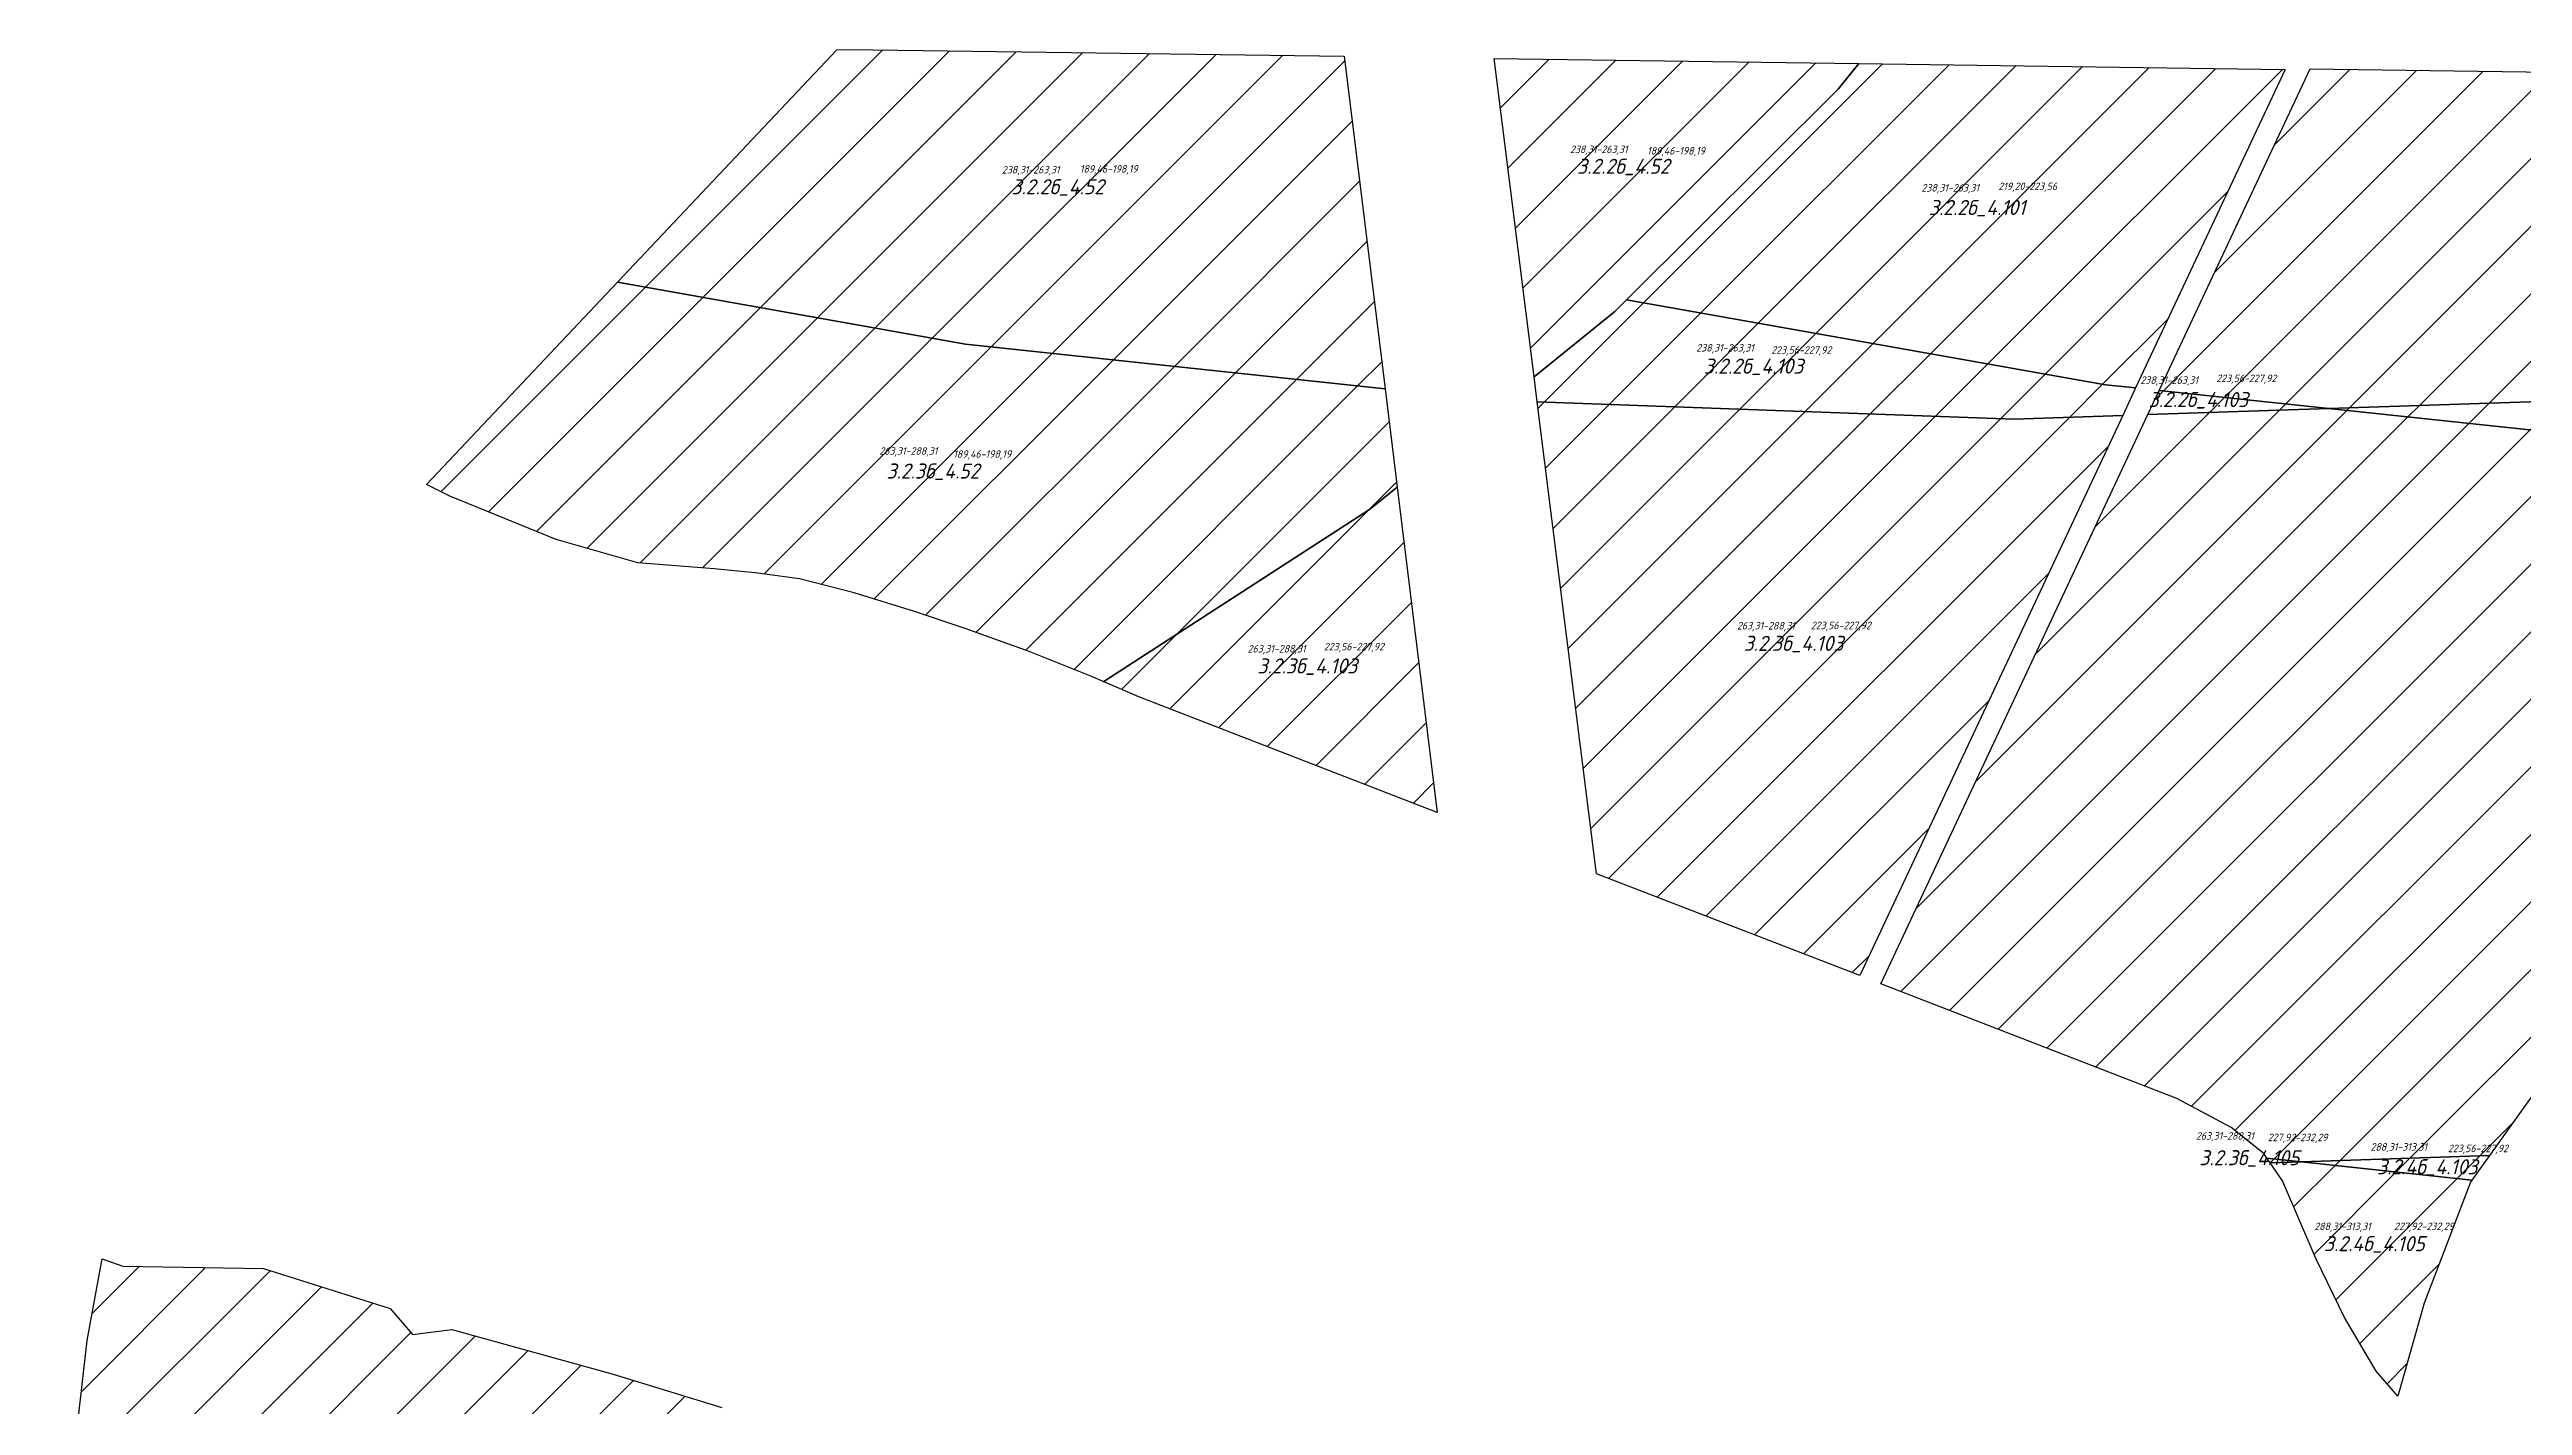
# Model space of a CAD drawing. Header units: millimetres. Extents: x 2242288 to 2245577, y 377443 to 382303.
# Drawn here: x 2242913 to 2244556, y 380106 to 381007 of the extents above; entities that cross this region are included whole.
import ezdxf

# ---------------------------------------------------------------- set-up
doc = ezdxf.new("R2010")
doc.units = ezdxf.units.MM
for name, color, linetype in [('об_3.2.2б_4.101', 41, 'Continuous'), ('об_3.2.2б_4.103', 41, 'Continuous'), ('об_3.2.2б_4.52', 41, 'Continuous'), ('об_3.2.3б_4.101', 41, 'Continuous'), ('об_3.2.3б_4.103', 41, 'Continuous'), ('об_3.2.3б_4.105', 41, 'Continuous'), ('об_3.2.3б_4.52', 41, 'Continuous'), ('об_3.2.4б_4.103', 41, 'Continuous'), ('об_3.2.4б_4.105', 41, 'Continuous'), ('подписи', 41, 'Continuous'), ('штриховка_об_3.2.2б_4.101', 41, 'Continuous'), ('штриховка_об_3.2.2б_4.52', 41, 'Continuous'), ('штриховка_об_3.2.3б_4.101', 41, 'Continuous'), ('штриховка_об_3.2.3б_4.103', 41, 'Continuous'), ('штриховка_об_3.2.3б_4.105', 41, 'Continuous'), ('штриховка_об_3.2.3б_4.52', 41, 'Continuous'), ('штриховка_об_3.2.4б_4.103', 41, 'Continuous'), ('штриховка_об_3.2.4б_4.105', 41, 'Continuous')]:
    doc.layers.add(name, color=color, linetype=linetype)
doc.styles.add('GOST-2.304_Type-B_italic', font='GOST Common Italic.ttf')

msp = doc.modelspace()

# ---------------------------------------------------------------- hatches: boundary and pattern name
at = {"layer": 'об_3.2.2б_4.103'}
h = msp.add_hatch(dxfattribs=at)
h.set_pattern_fill('ANSI31', color=256, scale=10)
h.paths.add_polyline_path([(2243901.4, 380772.6), (2243899.3, 380789.2), (2243952.9, 380832.5), (2243960.8, 380840.3), (2244279.1, 380783.8), (2244299, 380781.7), (2244290.5, 380763.5), (2244218.2, 380761)])
h = msp.add_hatch(dxfattribs=at)
h.set_pattern_fill('ANSI31', color=256, scale=10)
h.paths.add_polyline_path([(2244307.2, 380764), (2244314.7, 380780), (2244427.3, 380768.1)])
at = {"layer": 'штриховка_об_3.2.2б_4.101'}
h = msp.add_hatch(dxfattribs=at)
h.set_pattern_fill('ANSI31', color=256, scale=10)
h.paths.add_polyline_path([(2243960.8, 380840.3), (2244101.3, 380980.3), (2244115.1, 380997.3), (2244398.4, 380993.4), (2244299, 380781.7), (2244279.1, 380783.8)])
h = msp.add_hatch(dxfattribs=at)
h.set_pattern_fill('ANSI31', color=256, scale=10)
h.paths.add_polyline_path([(2244314.7, 380780), (2244415, 380993.7), (2245435.2, 380979.7), (2245429.6, 380911.2), (2245259.2, 380869), (2244915, 380808.8), (2244567.5, 380772.8), (2244427.3, 380768.1)])
at = {"layer": 'штриховка_об_3.2.2б_4.52'}
h = msp.add_hatch(dxfattribs=at)
h.set_pattern_fill('ANSI31', color=256, scale=10)
h.paths.add_polyline_path([(2243290.2, 380851.9), (2243436, 381006.4), (2243443.6, 381006.6), (2243773.1, 381002.2), (2243800.4, 380781.1), (2243521.6, 380810.8)])
h = msp.add_hatch(dxfattribs=at)
h.set_pattern_fill('ANSI31', color=256, scale=10)
h.paths.add_polyline_path([(2243899.3, 380789.2), (2243872.9, 381000.7), (2244115.1, 380997.3), (2244101.3, 380980.3), (2243960.8, 380840.3), (2243952.9, 380832.5)])
at = {"layer": 'штриховка_об_3.2.3б_4.101'}
h = msp.add_hatch(dxfattribs=at)
h.set_pattern_fill('ANSI31', color=256, scale=10)
h.paths.add_polyline_path([(2244427.3, 380768.1), (2244567.5, 380772.8), (2244915, 380808.8), (2245259.2, 380869), (2245429.6, 380911.2), (2245422.6, 380826.9), (2245455.2, 380735.8), (2245115.3, 380724.3), (2244696.1, 380739.4)])
at = {"layer": 'штриховка_об_3.2.3б_4.103'}
h = msp.add_hatch(dxfattribs=at)
h.set_pattern_fill('ANSI31', color=256, scale=10)
h.paths.add_polyline_path([(2243901.4, 380772.6), (2244218.2, 380761), (2244290.5, 380763.5), (2244115.8, 380391.2), (2243940.7, 380458.9)])
h = msp.add_hatch(dxfattribs=at)
h.set_pattern_fill('ANSI31', color=256, scale=10)
h.paths.add_polyline_path([(2244307.2, 380764), (2244427.3, 380768.1), (2244696.1, 380739.4), (2245115.3, 380724.3), (2245455.2, 380735.8), (2245485.4, 380651), (2245383.1, 380659.9), (2245271.9, 380565.3), (2245190.2, 380476.5), (2245100.3, 380370.2), (2245075.4, 380345.1), (2245039.3, 380323.3), (2244984.1, 380313.6), (2244650.9, 380279), (2244644.6, 380289.5), (2244678.9, 380357), (2244752.3, 380487.2), (2244747.6, 380512), (2244721.5, 380486), (2244686, 380457.5), (2244663.5, 380449.3), (2244618.5, 380404.3), (2244562.9, 380312), (2244534.1, 380271.7), (2244409.2, 380267.5), (2244386.3, 380269.9), (2244384.5, 380272.7), (2244362.5, 380290.2), (2244326.5, 380309.6), (2244129.7, 380385.8)])
h = msp.add_hatch(dxfattribs=at)
h.set_pattern_fill('ANSI31', color=256, scale=10)
h.paths.add_polyline_path([(2243808.4, 380715.8), (2243835, 380499.7), (2243636.8, 380576.4), (2243612.9, 380586.6), (2243614.2, 380587.2), (2243790, 380701)])
at = {"layer": 'штриховка_об_3.2.3б_4.105'}
h = msp.add_hatch(dxfattribs=at)
h.set_pattern_fill('ANSI31', color=256, scale=10)
h.paths.add_polyline_path([(2244388.4, 380266.8), (2244386.3, 380269.9), (2244409.2, 380267.5)])
at = {"layer": 'штриховка_об_3.2.3б_4.52'}
h = msp.add_hatch(dxfattribs=at)
h.set_pattern_fill('ANSI31', color=256, scale=10)
h.paths.add_polyline_path([(2243163.4, 380717.5), (2243290.2, 380851.9), (2243521.6, 380810.8), (2243800.4, 380781.1), (2243808.4, 380715.8), (2243790, 380701), (2243614.2, 380587.2), (2243612.9, 380586.6), (2243604.9, 380590.1), (2243563.9, 380606.6), (2243521.3, 380621.8), (2243487.6, 380633.2), (2243447.6, 380645.6), (2243411.3, 380654.8), (2243381.7, 380658.8), (2243354.5, 380661.5), (2243303.8, 380665.6), (2243249.5, 380681.1), (2243178.8, 380709.9)])
at = {"layer": 'штриховка_об_3.2.4б_4.103'}
h = msp.add_hatch(dxfattribs=at)
h.set_pattern_fill('ANSI31', color=256, scale=10)
h.paths.add_polyline_path([(2244409.2, 380267.5), (2244534.1, 380271.7), (2244522.5, 380255.4)])
at = {"layer": 'штриховка_об_3.2.4б_4.105'}
h = msp.add_hatch(dxfattribs=at)
h.set_pattern_fill('ANSI31', color=256, scale=10)
h.paths.add_polyline_path([(2244388.4, 380266.8), (2244409.2, 380267.5), (2244522.5, 380255.4), (2244521.5, 380254), (2244490.7, 380173.5), (2244473.2, 380111.7), (2244458.9, 380128.4), (2244437.7, 380164), (2244419, 380202.8), (2244396.5, 380254.8)])
h = msp.add_hatch(dxfattribs=at)
h.set_pattern_fill('ANSI31', color=256, scale=10)
h.paths.add_polyline_path([(2242912.9, 380085.9), (2242932.4, 380100), (2242938, 380148.8), (2242948, 380203.1), (2242961.7, 380198.1), (2243055, 380196.5), (2243139.2, 380170), (2243154.1, 380152.7), (2243180.3, 380156), (2243287.4, 380126.3), (2243359.6, 380104.2), (2243354.7, 380088.1), (2243443.4, 380064.2), (2243517.1, 380043.3), (2243559.6, 380030), (2243562.2, 380039.5), (2243584.2, 380032.3), (2243620.2, 380025.1), (2243646, 380019), (2243663.7, 380013.4), (2243661.4, 380002), (2243675, 379995.2), (2243700.4, 379986.8), (2243702.8, 379984.8), (2243728.9, 379978.2), (2243740, 379973.2), (2243833.6, 379950), (2243822.3, 379875.3), (2243842, 379880.7), (2243841.2, 379846.5), (2243656.5, 379879.3), (2243181.8, 379998.2)])

# ---------------------------------------------------------------- linework, layer by layer
at = {"layer": 'об_3.2.2б_4.101'}
for points in [[(2243960.8, 380840.3), (2244101.3, 380980.3), (2244115.1, 380997.3), (2244398.4, 380993.4), (2244299, 380781.7), (2244279.1, 380783.8)], [(2244314.7, 380780), (2244415, 380993.7), (2245435.2, 380979.7), (2245429.6, 380911.2), (2245259.2, 380869), (2244915, 380808.8), (2244567.5, 380772.8), (2244427.3, 380768.1)]]:
    msp.add_lwpolyline(points, close=True, dxfattribs=at)
at = {"layer": 'об_3.2.2б_4.103'}
for points in [[(2243901.4, 380772.6), (2243899.3, 380789.2), (2243952.9, 380832.5), (2243960.8, 380840.3), (2244279.1, 380783.8), (2244299, 380781.7), (2244290.5, 380763.5), (2244218.2, 380761)], [(2244307.2, 380764), (2244314.7, 380780), (2244427.3, 380768.1)]]:
    msp.add_lwpolyline(points, close=True, dxfattribs=at)
at = {"layer": 'об_3.2.2б_4.52'}
for points in [[(2243290.2, 380851.9), (2243436, 381006.4), (2243443.6, 381006.6), (2243773.1, 381002.2), (2243800.4, 380781.1), (2243521.6, 380810.8)], [(2243899.3, 380789.2), (2243872.9, 381000.7), (2244115.1, 380997.3), (2244101.3, 380980.3), (2243960.8, 380840.3), (2243952.9, 380832.5)]]:
    msp.add_lwpolyline(points, close=True, dxfattribs=at)
at = {"layer": 'об_3.2.3б_4.101'}
msp.add_lwpolyline([(2244427.3, 380768.1), (2244567.5, 380772.8), (2244915, 380808.8), (2245259.2, 380869), (2245429.6, 380911.2), (2245422.6, 380826.9), (2245455.2, 380735.8), (2245115.3, 380724.3), (2244696.1, 380739.4)], close=True, dxfattribs=at)
at = {"layer": 'об_3.2.3б_4.103'}
for points in [[(2243901.4, 380772.6), (2244218.2, 380761), (2244290.5, 380763.5), (2244115.8, 380391.2), (2243940.7, 380458.9)], [(2243808.4, 380715.8), (2243835, 380499.7), (2243636.8, 380576.4), (2243612.9, 380586.6), (2243614.2, 380587.2), (2243790, 380701)]]:
    msp.add_lwpolyline(points, close=True, dxfattribs=at)
msp.add_lwpolyline([(2244562.9, 380312), (2244534.1, 380271.7), (2244409.2, 380267.5), (2244386.3, 380269.9), (2244384.5, 380272.7), (2244362.5, 380290.2), (2244326.5, 380309.6), (2244129.7, 380385.8), (2244307.2, 380764), (2244427.3, 380768.1), (2244696.1, 380739.4)], dxfattribs=at)
at = {"layer": 'об_3.2.3б_4.105'}
msp.add_lwpolyline([(2244388.4, 380266.8), (2244386.3, 380269.9), (2244409.2, 380267.5)], close=True, dxfattribs=at)
at = {"layer": 'об_3.2.3б_4.52'}
msp.add_lwpolyline([(2243163.4, 380717.5), (2243290.2, 380851.9), (2243521.6, 380810.8), (2243800.4, 380781.1), (2243808.4, 380715.8), (2243790, 380701), (2243614.2, 380587.2), (2243612.9, 380586.6), (2243604.9, 380590.1), (2243563.9, 380606.6), (2243521.3, 380621.8), (2243487.6, 380633.2), (2243447.6, 380645.6), (2243411.3, 380654.8), (2243381.7, 380658.8), (2243354.5, 380661.5), (2243303.8, 380665.6), (2243249.5, 380681.1), (2243178.8, 380709.9)], close=True, dxfattribs=at)
at = {"layer": 'об_3.2.4б_4.103'}
msp.add_lwpolyline([(2244409.2, 380267.5), (2244534.1, 380271.7), (2244522.5, 380255.4)], close=True, dxfattribs=at)
at = {"layer": 'об_3.2.4б_4.105'}
msp.add_lwpolyline([(2244388.4, 380266.8), (2244409.2, 380267.5), (2244522.5, 380255.4), (2244521.5, 380254), (2244490.7, 380173.5), (2244473.2, 380111.7), (2244458.9, 380128.4), (2244437.7, 380164), (2244419, 380202.8), (2244396.5, 380254.8)], close=True, dxfattribs=at)
msp.add_lwpolyline([(2242932.4, 380100), (2242938, 380148.8), (2242948, 380203.1), (2242961.7, 380198.1), (2243055, 380196.5), (2243139.2, 380170), (2243154.1, 380152.7), (2243180.3, 380156), (2243287.4, 380126.3), (2243359.6, 380104.2)], dxfattribs=at)

# ---------------------------------------------------------------- texts
at = {"layer": 'подписи', "attachment_point": 1, "style": 'GOST-2.304_Type-B_italic'}
for s, insert, char_height in [('238,31-263,31', (2243923.2, 380942.8), 5), ('3.2.2б_4.52', (2243927.8, 380934), 10), ('189,46-198,19', (2243974.4, 380941.8), 5), ('238,31-263,31', (2243545.7, 380929.2), 5), ('3.2.2б_4.52', (2243552, 380920.4), 10), ('189,46-198,19', (2243597.5, 380929.8), 5), ('219,20-223,56', (2244207.8, 380918.2), 5), ('238,31-263,31', (2244156.7, 380917.2), 5), ('3.2.2б_4.101', (2244161.6, 380906.6), 10), ('238,31-263,31', (2244007.1, 380810.9), 5), ('223,56-227,92', (2244056.9, 380809.4), 5), ('3.2.2б_4.103', (2244012.1, 380801.2), 10), ('238,31-263,31', (2244302.2, 380789.4), 5), ('223,56-227,92', (2244352.6, 380790.6), 5), ('3.2.2б_4.103', (2244307.6, 380779), 10), ('263,31-288,31', (2243464.3, 380742.3), 5), ('189,46-198,19', (2243513.4, 380740.3), 5), ('3.2.3б_4.52', (2243469, 380731.5), 10), ('263,31-288,31', (2244034.1, 380626.2), 5), ('223,56-227,92', (2244083.2, 380626.4), 5), ('263,31-288,31', (2243709, 380610.9), 5), ('223,56-227,92', (2243759.6, 380612.3), 5), ('3.2.3б_4.103', (2244038.5, 380617), 10), ('3.2.3б_4.103', (2243715.5, 380602), 10), ('263,31-288,31', (2244339.1, 380287.2), 5), ('227,92-232,29', (2244386.8, 380286.2), 5), ('288,31-313,31', (2244455.1, 380279.9), 5), ('223,56-227,92', (2244506.5, 380278.9), 5), ('3.2.3б_4.105', (2244341.3, 380275.2), 10), ('3.2.4б_4.103', (2244459.4, 380269.2), 10), ('288,31-313,31', (2244417.7, 380227.1), 5), ('3.2.4б_4.105', (2244424.1, 380218.1), 10), ('227,92-232,29', (2244470.7, 380227.1), 5)]:
    msp.add_mtext_dynamic_manual_height_columns(s, width=75.27, gutter_width=12.5, heights=[0], dxfattribs=dict(at, insert=insert, char_height=char_height))

doc.saveas('drawing.dxf')
